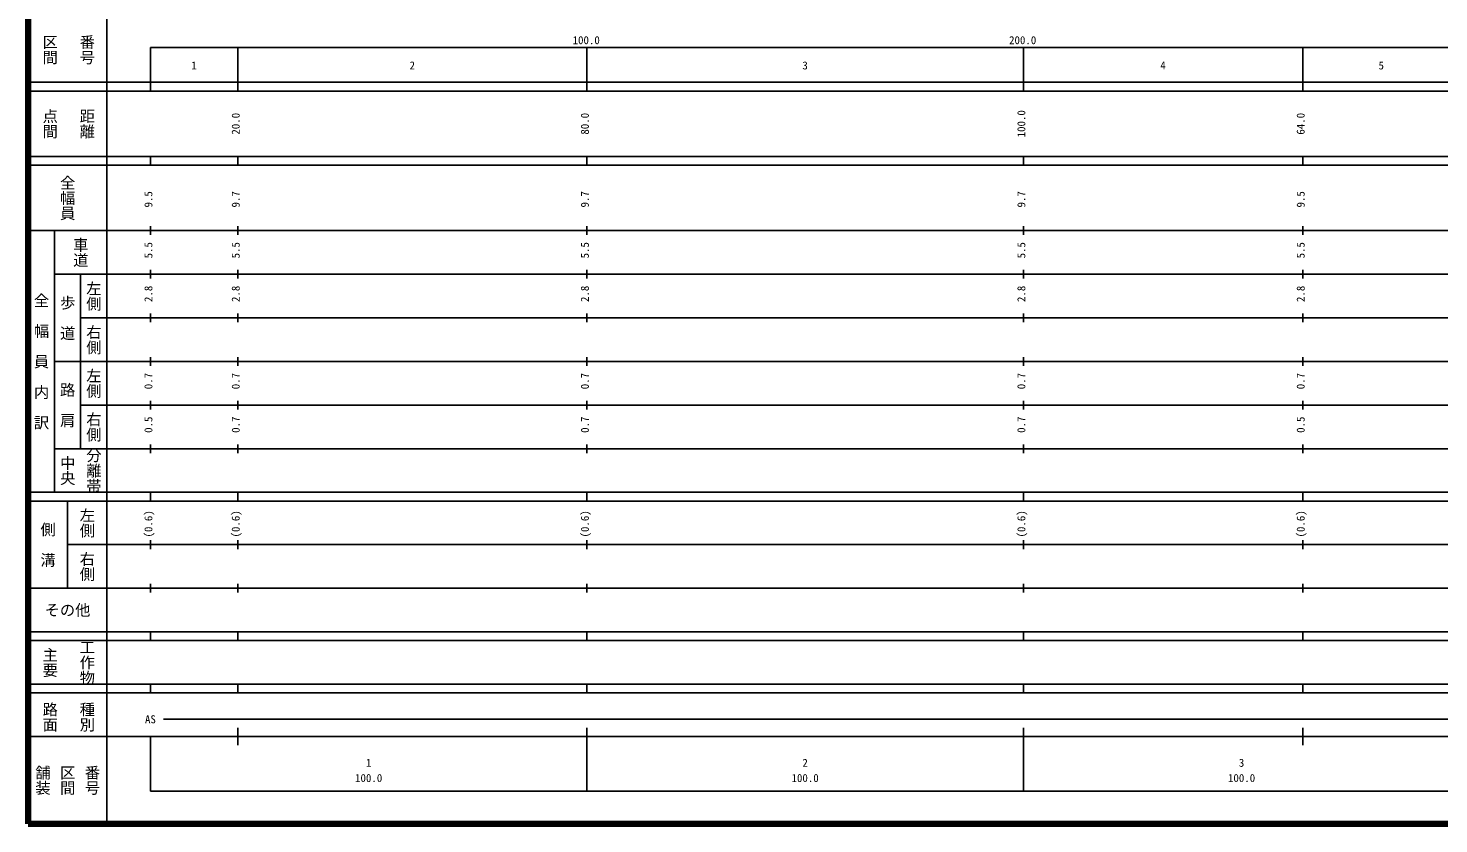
# Model space of a CAD drawing. Units: millimetres on the paper, enlarged 1000 times. Extents: x 40000 to 680000, y 20000 to 380000.
# Drawn here: x 40000 to 363184, y 20000 to 202409 of the extents above; entities that cross this region are included whole.
import ezdxf
from ezdxf.enums import TextEntityAlignment as Align

# ---------------------------------------------------------------- set-up
doc = ezdxf.new("R2010")
doc.units = ezdxf.units.MM
doc.header["$LTSCALE"] = 1000
doc.layers.add('M-TTL', color=2, linetype='Continuous', lineweight=140)
doc.layers.add('M-TTL-BAND', color=7, linetype='Continuous', lineweight=25)
doc.styles.add('@ＭＳ ゴシック', font='')
doc.styles.add('ＭＳ ゴシック', font='')
doc.styles.get('@ＭＳ ゴシック').set_extended_font_data('@MS Gothic')
doc.styles.get('ＭＳ ゴシック').set_extended_font_data('MS Gothic')

msp = doc.modelspace()

# ---------------------------------------------------------------- linework, layer by layer
at = {"layer": 'M-TTL'}
for p, q in [((40000, 380000), (40000, 20000)), ((40000, 20000), (680000, 20000))]:
    msp.add_line(p, q, dxfattribs=at)
at = {"layer": 'M-TTL-BAND'}
for p, q in [((58000, 370000), (58000, 20000)), ((68000, 198000), (579000, 198000)), ((68000, 198000), (68000, 188000)), ((88000, 188000), (88000, 198000)), ((168000, 188000), (168000, 198000)), ((268000, 188000), (268000, 198000)), ((332000, 188000), (332000, 198000)), ((40000, 190000), (579000, 190000)), ((40000, 188000), (579000, 188000)), ((40000, 173000), (579000, 173000)), ((68000, 171000), (68000, 173000)), ((88000, 171000), (88000, 173000)), ((168000, 171000), (168000, 173000)), ((268000, 171000), (268000, 173000)), ((332000, 171000), (332000, 173000)), ((40000, 171000), (579000, 171000)), ((40000, 156000), (579000, 156000)), ((46000, 96000), (46000, 156000)), ((68000, 155000), (68000, 157000)), ((88000, 155000), (88000, 157000)), ((168000, 155000), (168000, 157000)), ((268000, 155000), (268000, 157000)), ((332000, 155000), (332000, 157000)), ((46000, 146000), (579000, 146000)), ((52000, 146000), (52000, 106000)), ((68000, 145000), (68000, 147000)), ((88000, 145000), (88000, 147000)), ((168000, 145000), (168000, 147000)), ((268000, 145000), (268000, 147000)), ((332000, 145000), (332000, 147000)), ((52000, 136000), (579000, 136000)), ((68000, 135000), (68000, 137000)), ((88000, 135000), (88000, 137000)), ((168000, 135000), (168000, 137000)), ((268000, 135000), (268000, 137000)), ((332000, 135000), (332000, 137000)), ((68000, 125000), (68000, 127000)), ((88000, 125000), (88000, 127000)), ((168000, 125000), (168000, 127000)), ((268000, 125000), (268000, 127000)), ((332000, 125000), (332000, 127000)), ((46000, 126000), (579000, 126000)), ((68000, 115000), (68000, 117000)), ((88000, 115000), (88000, 117000)), ((168000, 115000), (168000, 117000)), ((268000, 115000), (268000, 117000)), ((332000, 115000), (332000, 117000)), ((52000, 116000), (579000, 116000)), ((68000, 105000), (68000, 107000)), ((88000, 105000), (88000, 107000)), ((168000, 105000), (168000, 107000)), ((268000, 105000), (268000, 107000)), ((332000, 105000), (332000, 107000)), ((46000, 106000), (579000, 106000)), ((40000, 96000), (579000, 96000)), ((40000, 94000), (579000, 94000)), ((49000, 94000), (49000, 74000)), ((68000, 94000), (68000, 96000)), ((88000, 94000), (88000, 96000)), ((168000, 94000), (168000, 96000)), ((268000, 94000), (268000, 96000)), ((332000, 94000), (332000, 96000)), ((68000, 83000), (68000, 85000)), ((88000, 83000), (88000, 85000)), ((168000, 83000), (168000, 85000)), ((268000, 83000), (268000, 85000)), ((332000, 83000), (332000, 85000)), ((49000, 84000), (579000, 84000)), ((68000, 73000), (68000, 75000)), ((88000, 73000), (88000, 75000)), ((168000, 73000), (168000, 75000)), ((268000, 73000), (268000, 75000)), ((332000, 73000), (332000, 75000)), ((40000, 74000), (579000, 74000)), ((40000, 64000), (579000, 64000)), ((40000, 62000), (579000, 62000)), ((68000, 62000), (68000, 64000)), ((88000, 62000), (88000, 64000)), ((168000, 62000), (168000, 64000)), ((268000, 62000), (268000, 64000)), ((332000, 62000), (332000, 64000)), ((40000, 52000), (579000, 52000)), ((68000, 50000), (68000, 52000)), ((88000, 50000), (88000, 52000)), ((168000, 50000), (168000, 52000)), ((268000, 50000), (268000, 52000)), ((332000, 50000), (332000, 52000)), ((40000, 50000), (579000, 50000)), ((71000, 44000), (565000, 44000)), ((40000, 40000), (579000, 40000)), ((68000, 40000), (68000, 27500)), ((88000, 38000), (88000, 42000)), ((168000, 27500), (168000, 42000)), ((268000, 27500), (268000, 42000)), ((332000, 38000), (332000, 42000)), ((68000, 27500), (579000, 27500))]:
    msp.add_line(p, q, dxfattribs=at)

# ---------------------------------------------------------------- texts
at = {"layer": 'M-TTL-BAND', "style": '@ＭＳ ゴシック'}
for s, p in [('区間', (45000, 197500)), ('番号', (53500, 197500)), ('点間', (45000, 180500)), ('距離', (53500, 180500)), ('全幅員', (49000, 163500)), ('車道', (52000, 151000)), ('左側', (55000, 141000)), ('全\u3000幅\u3000員\u3000内\u3000訳', (43000, 126000)), ('歩\u3000道', (49000, 136000)), ('右側', (55000, 131000)), ('左側', (55000, 121000)), ('路\u3000肩', (49000, 116000)), ('右側', (55000, 111000)), ('中央', (49000, 101000)), ('分離帯', (55000, 101000)), ('左側', (53500, 89000)), ('側\u3000溝', (44500, 84000)), ('右側', (53500, 79000)), ('工作物', (53500, 57000)), ('主要', (45000, 57000)), ('路面', (45000, 44500)), ('種別', (53500, 44500)), ('舗装', (43333, 30000)), ('区間', (49000, 30000)), ('番号', (54667, 30000))]:
    msp.add_text(s, height=2566, rotation=270, dxfattribs=at).set_placement(p, align=Align.MIDDLE_CENTER)
at = {"layer": 'M-TTL-BAND', "style": 'ＭＳ ゴシック'}
for s, p in [('100.0', (167844, 198195)), ('200.0', (267844, 198195)), ('1', (78000, 192405)), ('2', (128000, 192405)), ('3', (218000, 192405)), ('4', (300000, 192405)), ('5', (350000, 192405)), ('AS', (68000, 42500)), ('1', (118000, 32523)), ('2', (218000, 32523)), ('3', (318000, 32523)), ('100.0', (118000, 29033)), ('100.0', (218000, 29033)), ('100.0', (318000, 29033))]:
    msp.add_text(s, height=1833, dxfattribs=at).set_placement(p, align=Align.BOTTOM_CENTER)
for s, p in [('20.0', (89000, 180500)), ('80.0', (169000, 180500)), ('100.0', (269000, 180500)), ('64.0', (333000, 180500)), ('9.5', (69000, 163174)), ('9.7', (89000, 163174)), ('9.7', (169000, 163174)), ('9.7', (269000, 163174)), ('9.5', (333000, 163174)), ('5.5', (69000, 151500)), ('5.5', (89000, 151500)), ('5.5', (169000, 151500)), ('5.5', (269000, 151500)), ('5.5', (333000, 151500)), ('2.8', (69000, 141500)), ('2.8', (89000, 141500)), ('2.8', (169000, 141500)), ('2.8', (269000, 141500)), ('2.8', (333000, 141500)), ('0.7', (69000, 121500)), ('0.7', (89000, 121500)), ('0.7', (169000, 121500)), ('0.7', (269000, 121500)), ('0.7', (333000, 121500)), ('0.5', (69000, 111500)), ('0.7', (89000, 111500)), ('0.7', (169000, 111500)), ('0.7', (269000, 111500)), ('0.5', (333000, 111500)), ('(0.6)', (69000, 88764)), ('(0.6)', (89000, 88764)), ('(0.6)', (169000, 88764)), ('(0.6)', (269000, 88764)), ('(0.6)', (333000, 88764))]:
    msp.add_text(s, height=1833, rotation=90, dxfattribs=at).set_placement(p, align=Align.BOTTOM_CENTER)
msp.add_text('その他', height=2566, dxfattribs=at).set_placement((49000, 69000), align=Align.MIDDLE_CENTER)

doc.saveas('drawing.dxf')
